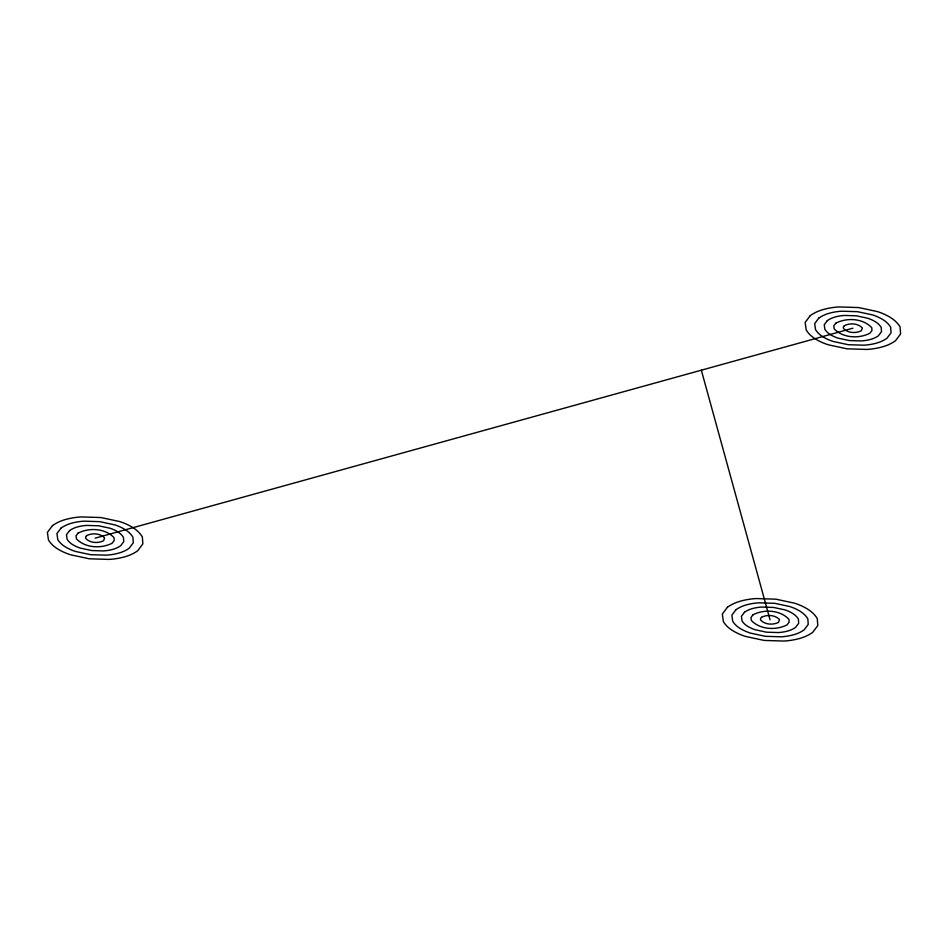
<?xml version="1.0" encoding="UTF-8"?>
<svg xmlns="http://www.w3.org/2000/svg" width="948" height="948" viewBox="0 0 948 948"><rect width="100%" height="100%" fill="white"/><g stroke="black" fill="none" stroke-linecap="round" stroke-linejoin="round"><path stroke-width="1.42" d="M95.12 538.168L852.88 328.198M701.33 370.182L770.049 619.802M52.543 525.559L47.4 532.397L48.455 539.969A35.657 26.331 -4.6 0 0 57.236 548.667A55.837 41.238 -4.6 0 0 70.59 554.781L89.266 558.787L108.913 559.415A55.837 41.238 -4.6 0 0 124.733 556.832A35.657 26.331 -4.6 0 0 137.709 550.764L142.852 543.939L142.342 536.9A37.861 27.954 -4.6 0 0 133.016 527.669A55.837 41.238 -4.6 0 0 119.661 521.554L100.986 517.549L81.338 516.921A55.837 41.238 -4.6 0 0 65.519 519.504A35.657 26.331 -4.6 0 0 52.543 525.559M61.063 528.083L56.939 533.546L57.781 539.613A28.523 21.057 -4.6 0 0 64.82 546.558A44.675 32.99 -4.6 0 0 75.496 551.452L90.439 554.663L106.152 555.161A44.675 32.99 -4.6 0 0 118.808 553.099A28.523 21.057 -4.6 0 0 129.189 548.252L133.301 542.777L132.898 537.149A30.289 22.361 -4.6 0 0 125.432 529.766A44.675 32.99 -4.6 0 0 114.755 524.872L99.813 521.673L84.099 521.163A44.675 32.99 -4.6 0 0 71.444 523.237A28.523 21.057 -4.6 0 0 61.063 528.083M69.571 530.607L66.49 534.696L67.118 539.246A21.389 15.796 -4.6 0 0 72.392 544.46A33.5 24.743 -4.6 0 0 80.402 548.134L91.612 550.539L103.391 550.918A33.5 24.743 -4.6 0 0 112.883 549.366A21.389 15.796 -4.6 0 0 120.669 545.728L123.761 541.628L123.453 537.409A22.716 16.768 -4.6 0 0 117.86 531.864A33.5 24.743 -4.6 0 0 109.85 528.202L98.639 525.796L86.849 525.417A33.5 24.743 -4.6 0 0 77.357 526.97A21.389 15.796 -4.6 0 0 69.571 530.607M78.092 533.12L76.03 535.857L76.456 538.891C85.237 548.098 101.199 548.868 112.16 543.204L114.21 540.479L114.009 537.658C105.252 528.237 89.136 527.42 78.092 533.12M86.612 535.644L85.581 537.006L85.794 538.523C90.178 543.133 98.165 543.524 103.64 540.68L104.564 537.907C100.192 533.203 92.134 532.788 86.612 535.644M810.291 315.589L805.148 322.415L806.203 329.999A35.657 26.331 -4.6 0 0 814.984 338.685A55.837 41.238 -4.6 0 0 828.339 344.799L847.014 348.817L866.662 349.445A55.837 41.238 -4.6 0 0 882.481 346.849A35.657 26.331 -4.6 0 0 895.457 340.794L900.6 333.969L900.09 326.93A37.861 27.954 -4.6 0 0 890.765 317.699A55.837 41.238 -4.6 0 0 877.41 311.584L858.734 307.567L839.087 306.939A55.837 41.238 -4.6 0 0 823.267 309.534A35.657 26.331 -4.6 0 0 810.291 315.589M818.811 318.113L814.699 323.576L815.541 329.631A28.523 21.057 -4.6 0 0 822.568 336.587A44.675 32.99 -4.6 0 0 833.245 341.481L848.187 344.693L863.901 345.191A44.675 32.99 -4.6 0 0 876.556 343.117A28.523 21.057 -4.6 0 0 886.937 338.27L891.061 332.807L890.646 327.179A30.289 22.361 -4.6 0 0 883.18 319.796A44.675 32.99 -4.6 0 0 872.504 314.902L857.561 311.691L841.848 311.193A44.675 32.99 -4.6 0 0 829.192 313.267A28.523 21.057 -4.6 0 0 818.811 318.113M827.331 320.625L824.239 324.726L824.867 329.276A21.389 15.796 -4.6 0 0 830.14 334.49A33.5 24.743 -4.6 0 0 838.15 338.163L849.361 340.569L861.151 340.936A33.5 24.743 -4.6 0 0 870.643 339.384A21.389 15.796 -4.6 0 0 878.429 335.758L881.51 331.658L881.202 327.427A22.716 16.768 -4.6 0 0 875.608 321.893A33.5 24.743 -4.6 0 0 867.598 318.22L856.388 315.814L844.609 315.447A33.5 24.743 -4.6 0 0 835.117 316.999A21.389 15.796 -4.6 0 0 827.331 320.625M835.84 323.149L833.79 325.887L834.204 328.909C842.997 338.128 858.947 338.898 869.909 333.234L871.97 330.496L871.757 327.688C863 318.267 846.884 317.438 835.84 323.149M844.36 325.674L843.329 327.036L843.542 328.553C847.939 333.163 855.914 333.542 861.388 330.71L862.325 327.937C857.94 323.232 849.882 322.818 844.36 325.674M727.471 607.206L722.329 614.031L723.371 621.615A35.657 26.331 -4.6 0 0 732.164 630.302A55.837 41.238 -4.6 0 0 745.507 636.416L764.195 640.433L783.842 641.061A55.837 41.238 -4.6 0 0 799.65 638.466A35.657 26.331 -4.6 0 0 812.637 632.411L817.78 625.585L817.271 618.546A37.861 27.954 -4.6 0 0 807.933 609.315A55.837 41.238 -4.6 0 0 794.59 603.201L775.902 599.183L756.267 598.555A55.837 41.238 -4.6 0 0 740.447 601.151A35.657 26.331 -4.6 0 0 727.471 607.206M735.98 609.73L731.868 615.193L732.709 621.248A28.523 21.057 -4.6 0 0 739.736 628.204A44.675 32.99 -4.6 0 0 750.425 633.098L765.368 636.309L781.081 636.807A44.675 32.99 -4.6 0 0 793.737 634.733A28.523 21.057 -4.6 0 0 804.117 629.887L808.229 624.424L807.826 618.795A30.289 22.361 -4.6 0 0 800.361 611.413A44.675 32.99 -4.6 0 0 789.684 606.519L774.741 603.307L759.016 602.809A44.675 32.99 -4.6 0 0 746.372 604.883A28.523 21.057 -4.6 0 0 735.98 609.73M744.5 612.242L741.419 616.342L742.047 620.893A21.389 15.796 -4.6 0 0 747.32 626.107A33.5 24.743 -4.6 0 0 755.331 629.78L766.541 632.186L778.32 632.553A33.5 24.743 -4.6 0 0 787.812 631.001A21.389 15.796 -4.6 0 0 795.597 627.375L798.69 623.274L798.382 619.044A22.716 16.768 -4.6 0 0 792.789 613.51A33.5 24.743 -4.6 0 0 784.778 609.837L773.568 607.431L761.777 607.064A33.5 24.743 -4.6 0 0 752.285 608.616A21.389 15.796 -4.6 0 0 744.5 612.242M753.02 614.766L750.958 617.504L751.385 620.525C760.166 629.745 776.128 630.515 787.089 624.851L789.139 622.113L788.937 619.305C780.18 609.884 764.064 609.054 753.02 614.766M761.528 617.29L760.509 618.653L760.711 620.17C765.107 624.779 773.094 625.159 778.569 622.326L779.493 619.554C775.109 614.849 767.062 614.434 761.528 617.29"/></g></svg>
